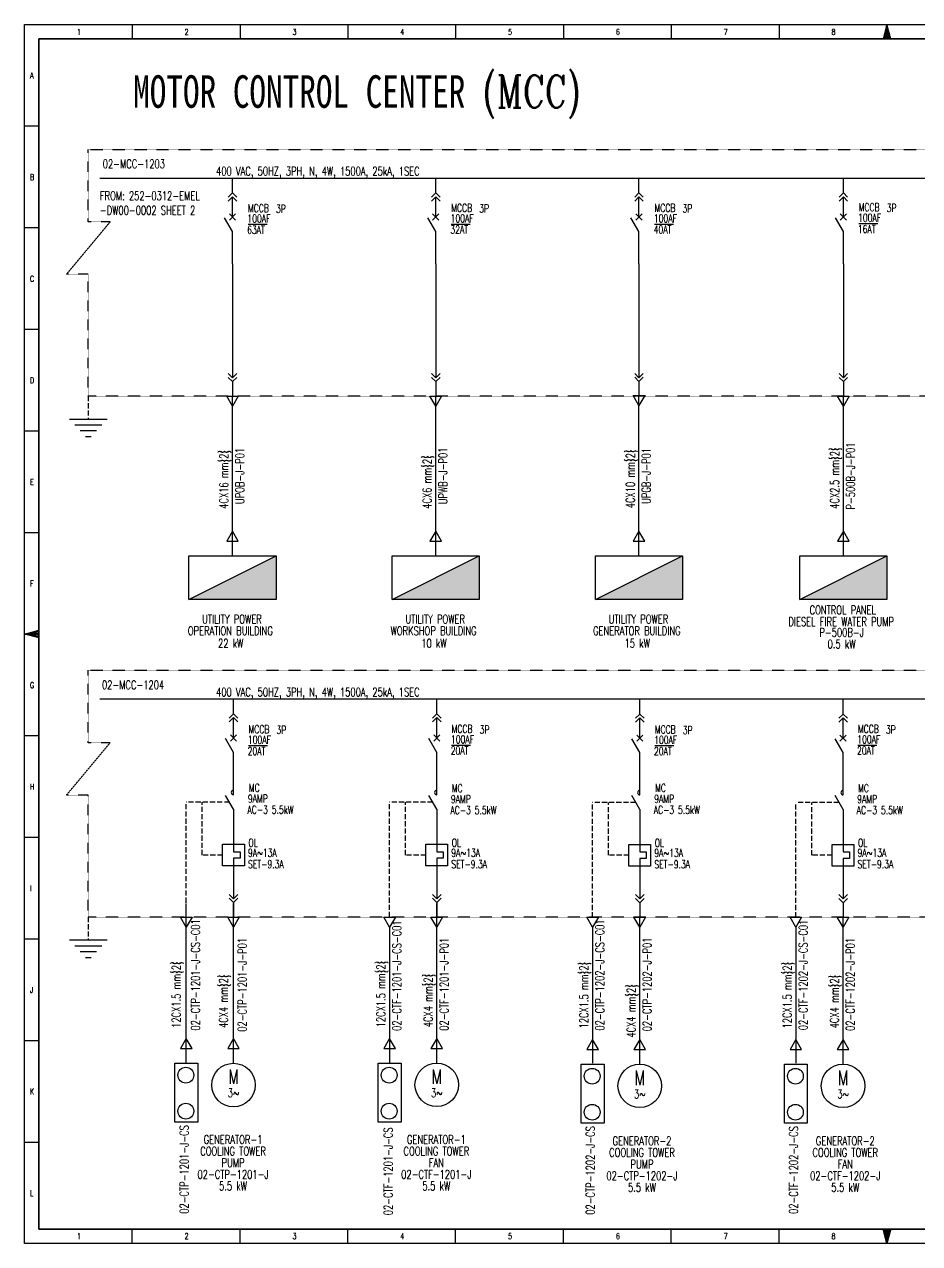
# Model space of a CAD drawing. Header units: millimetres. Extents: x 3292726 to 8935364, y 4222064 to 4817603.
# Drawn here: x 6174016 to 6610189, y 4222064 to 4816337 of the extents above; entities that cross this region are included whole.
import ezdxf
from ezdxf.enums import TextEntityAlignment as Align

# ---------------------------------------------------------------- set-up
doc = ezdxf.new("R2010")
doc.units = ezdxf.units.MM
doc.linetypes.add('DASH', pattern=[0.35, 0.25, -0.1])
doc.linetypes.add('JIS_02_0.7', pattern=[1.35, 0.75, -0.6])
for name, color, linetype in [('ELECTRICAL', 7, 'Continuous'), ('Label', 7, 'Continuous'), ('LGT1', 7, 'Continuous')]:
    doc.layers.add(name, color=color, linetype=linetype)
doc.styles.add('HZTXT', font='simplexs.shx', dxfattribs={"width": 0.7, "bigfont": 'hztxt.shx'})
doc.styles.get("Standard").update_dxf_attribs({"font": 'romanc.SHX', "width": 0.75, "bigfont": 'hztxt.shx'})
doc.styles.add('TEG BORDER', font='txt_qlt.shx', dxfattribs={"width": 0.7, "bigfont": 'hztxt.shx'})

# ---------------------------------------------------------------- blocks, each defined once
blk = doc.blocks.new('TEG BORDER A2')
for p, q in [((37.12, 420), (37.12, 415)), ((74.25, 420), (74.25, 415)), ((111.38, 420), (111.38, 415)), ((148.5, 420), (148.5, 415)), ((185.63, 420), (185.63, 415)), ((222.75, 420), (222.75, 415)), ((259.88, 420), (259.88, 415)), ((297, 420), (297, 415)), ((0, 385), (5, 385)), ((0, 350), (5, 350)), ((0, 315), (5, 315)), ((0, 280), (5, 280)), ((0, 245), (5, 245)), ((5, 210), (0, 210)), ((1.25, 210), (3.75, 210)), ((0, 175), (5, 175)), ((0, 140), (5, 140)), ((0, 105), (5, 105)), ((0, 70), (5, 70)), ((0, 35), (5, 35)), ((37.12, 0), (37.12, 5)), ((74.25, 0), (74.25, 5)), ((111.38, 0), (111.38, 5)), ((148.5, 0), (148.5, 5)), ((185.63, 0), (185.63, 5)), ((222.75, 0), (222.75, 5)), ((259.88, 0), (259.88, 5)), ((297, 0), (297, 5))]:
    blk.add_line(p, q)
at = {"linetype": 'Continuous'}
for p, q in [((489, 415), (5, 415)), ((5, 415), (5, 5)), ((5, 5), (489, 5))]:
    blk.add_line(p, q, dxfattribs=at)
at = {"color": 5, "lineweight": 15}
blk.add_lwpolyline([(0, 420), (594, 420), (594, 0), (0, 0)], close=True, dxfattribs=at)
for points in [[(297, 420), (295.66, 415), (298.34, 415), (297, 420), (296, 415), (296.33, 415), (297, 420), (296.67, 415), (297.33, 415), (297, 420), (297.67, 415), (298, 415), (297, 420)], [(0, 210), (5, 211.34), (5, 208.66), (0, 210), (5, 211), (5, 210.67), (0, 210), (5, 210.33), (5, 209.67), (0, 210), (5, 209.33), (5, 209), (0, 210)], [(297, 0), (295.66, 5), (298.34, 5), (297, 0), (296, 5), (296.33, 5), (297, 0), (296.67, 5), (297.33, 5), (297, 0), (297.67, 5), (298, 5), (297, 0)]]:
    blk.add_lwpolyline(points)
blk.add_lwpolyline([(5, 415), (589, 415), (589, 5), (5, 5)], close=True)
at = {"char_height": 2, "width": 2, "style": 'TEG BORDER'}
for s, insert, attachment_point in [('1', (18.05, 418.41), 1), ('2', (55.17, 418.41), 1), ('3', (92.3, 418.41), 1), ('4', (129.42, 418.41), 1), ('5', (166.55, 418.41), 1), ('6', (203.67, 418.41), 1), ('7', (240.8, 418.41), 1), ('8', (277.92, 418.41), 1), ('A', (1.91, 403.39), 1), ('B', (1.91, 368.39), 1), ('C', (1.91, 333.39), 1), ('D', (1.91, 298.39), 1), ('E', (1.91, 263.39), 1), ('F', (1.91, 228.39), 1), ('G', (1.91, 193.39), 1), ('H', (1.91, 158.39), 1), ('I', (1.91, 123.39), 1), ('J', (1.91, 88.39), 1), ('K', (1.91, 53.39), 1), ('L', (1.91, 18.39), 1), ('1', (18.05, 1.59), 7), ('2', (55.17, 1.59), 7), ('3', (92.3, 1.59), 7), ('4', (129.42, 1.59), 7), ('5', (166.55, 1.59), 7), ('6', (203.67, 1.59), 7), ('7', (240.8, 1.59), 7), ('8', (277.92, 1.59), 7)]:
    blk.add_mtext(s, dxfattribs=dict(at, insert=insert, attachment_point=attachment_point))

msp = doc.modelspace()

# ---------------------------------------------------------------- hatches: boundary and pattern name
at = {"layer": 'ELECTRICAL', "lineweight": -3}
h = msp.add_hatch(color=256, dxfattribs=at)
h.dxf.hatch_style = 1
h.paths.add_polyline_path([(6254176, 4536092), (6296624, 4557316), (6296624, 4536092)])
h = msp.add_hatch(color=256, dxfattribs=at)
h.dxf.hatch_style = 1
h.paths.add_polyline_path([(6353194, 4536092), (6395643, 4557316), (6395643, 4536092)])
h = msp.add_hatch(color=256, dxfattribs=at)
h.dxf.hatch_style = 1
h.paths.add_polyline_path([(6452238, 4536092), (6494686, 4557316), (6494686, 4536092)])
h = msp.add_hatch(color=256, dxfattribs=at)
h.dxf.hatch_style = 1
h.paths.add_polyline_path([(6551806, 4536092), (6594254, 4557316), (6594254, 4536092)])

# ---------------------------------------------------------------- linework, layer by layer
at = {"color": 1, "linetype": 'JIS_02_0.7', "lineweight": -3, "ltscale": 20}
for p, q in [((6194533, 4694564), (6215757, 4720033)), ((6215757, 4720033), (6205145, 4720033)), ((6205145, 4694564), (6194533, 4694564)), ((6194533, 4440672), (6215757, 4466141)), ((6215757, 4466141), (6205145, 4466141)), ((6205145, 4440672), (6194533, 4440672))]:
    msp.add_line(p, q, dxfattribs=at)
at = {"lineweight": -3}
for p, q in [((6282968, 4718892), (6292243, 4718892)), ((6381989, 4719015), (6391264, 4719015)), ((6481033, 4719015), (6490308, 4719015)), ((6580528, 4719308), (6589803, 4719308)), ((6283212, 4464877), (6292487, 4464877)), ((6382177, 4465069), (6391452, 4465069)), ((6481167, 4464791), (6490442, 4464791)), ((6580131, 4465069), (6589406, 4465069))]:
    msp.add_line(p, q, dxfattribs=at)
for p, q in [((6351944, 4376343), (6351944, 4310077)), ((6450856, 4376287), (6450856, 4310022)), ((6549893, 4376287), (6549893, 4310022))]:
    msp.add_line(p, q)
at = {"color": 6}
msp.add_lwpolyline([(6174016, 4816337), (7014488, 4816337), (7014488, 4222064), (6174016, 4222064)], close=True, dxfattribs=at)
at = {"color": 1, "linetype": 'JIS_02_0.7', "lineweight": -3, "ltscale": 20}
for points in [[(6205145, 4720033), (6205145, 4755407), (6841866, 4755407), (6841866, 4695979)], [(6841866, 4670511), (6841866, 4635137), (6205145, 4635137), (6205145, 4694564)], [(6205145, 4466141), (6205145, 4501514), (6841866, 4501514), (6841866, 4442087)], [(6841866, 4416618), (6841866, 4381244), (6205145, 4381244), (6205145, 4440672)]]:
    msp.add_lwpolyline(points, dxfattribs=at)
at = {"color": 3, "lineweight": -3}
for points in [[(6247308, 4310077), (6258490, 4310077), (6258490, 4281308), (6247308, 4281308)], [(6346353, 4310077), (6357536, 4310077), (6357536, 4281308), (6346353, 4281308)], [(6445264, 4309552), (6456447, 4309552), (6456447, 4280783), (6445264, 4280783)], [(6544302, 4309552), (6555484, 4309552), (6555484, 4280783), (6544302, 4280783)]]:
    msp.add_lwpolyline(points, close=True, dxfattribs=at)
for centre, radius in [((6252687, 4304176), 3848), ((6351732, 4304176), 3848), ((6450644, 4303649), 3847), ((6549681, 4303649), 3847), ((6252687, 4286630), 3848), ((6351732, 4286630), 3848), ((6450644, 4286105), 3847), ((6549681, 4286105), 3847)]:
    msp.add_circle(centre, radius, dxfattribs=at)
at = {"layer": 'ELECTRICAL'}
for p, q in [((6821966, 4741257), (6210805, 4741257)), ((6275400, 4734183), (6275400, 4741257)), ((6374418, 4734183), (6374418, 4741257)), ((6473462, 4734183), (6473462, 4741257)), ((6573030, 4734183), (6573030, 4741257)), ((6273298, 4732082), (6275400, 4734183)), ((6273298, 4730242), (6275400, 4732343)), ((6277501, 4732082), (6275400, 4734183)), ((6277501, 4730242), (6275400, 4732343)), ((6275400, 4722439), (6275400, 4732343)), ((6372317, 4732082), (6374418, 4734183)), ((6372317, 4730242), (6374418, 4732343)), ((6376520, 4732082), (6374418, 4734183)), ((6376520, 4730242), (6374418, 4732343)), ((6374418, 4722439), (6374418, 4732343)), ((6471361, 4732082), (6473462, 4734183)), ((6471361, 4730242), (6473462, 4732343)), ((6475563, 4732082), (6473462, 4734183)), ((6475563, 4730242), (6473462, 4732343)), ((6473462, 4722439), (6473462, 4732343)), ((6570929, 4732082), (6573030, 4734183)), ((6570929, 4730242), (6573030, 4732343)), ((6575131, 4732082), (6573030, 4734183)), ((6575131, 4730242), (6573030, 4732343)), ((6573030, 4722439), (6573030, 4732343)), ((6275400, 4715364), (6271508, 4722104)), ((6273899, 4720938), (6276900, 4723939)), ((6276900, 4720938), (6273899, 4723939)), ((6374418, 4715364), (6370527, 4722104)), ((6372918, 4720938), (6375919, 4723939)), ((6375919, 4720938), (6372918, 4723939)), ((6473462, 4715364), (6469571, 4722104)), ((6471961, 4720938), (6474963, 4723939)), ((6474963, 4720938), (6471961, 4723939)), ((6573030, 4715364), (6569139, 4722104)), ((6571529, 4720938), (6574531, 4723939)), ((6574531, 4720938), (6571529, 4723939)), ((6275400, 4699561), (6275400, 4715364)), ((6374418, 4699561), (6374418, 4715364)), ((6473462, 4699561), (6473462, 4715364)), ((6573030, 4699561), (6573030, 4715364)), ((6275400, 4699561), (6275400, 4644051)), ((6374418, 4699561), (6374418, 4644051)), ((6473462, 4699561), (6473462, 4644051)), ((6573030, 4699561), (6573030, 4644051)), ((6273298, 4646142), (6275399, 4644041)), ((6273298, 4644303), (6275399, 4642201)), ((6277500, 4646142), (6275399, 4644041)), ((6277500, 4644303), (6275399, 4642201)), ((6275399, 4642201), (6275399, 4635127)), ((6372316, 4646142), (6374418, 4644041)), ((6372316, 4644303), (6374418, 4642201)), ((6376519, 4646142), (6374418, 4644041)), ((6376519, 4644303), (6374418, 4642201)), ((6374418, 4642201), (6374418, 4635127)), ((6471361, 4646152), (6473462, 4644051)), ((6471361, 4644313), (6473462, 4642212)), ((6475563, 4646152), (6473462, 4644051)), ((6475563, 4644313), (6473462, 4642212)), ((6473462, 4642212), (6473462, 4635137)), ((6570928, 4646142), (6573029, 4644041)), ((6570928, 4644303), (6573029, 4642201)), ((6575130, 4646142), (6573029, 4644041)), ((6575130, 4644303), (6573029, 4642201)), ((6573029, 4642201), (6573029, 4635127)), ((6275400, 4557316), (6275400, 4635137)), ((6374418, 4557316), (6374418, 4635137)), ((6473462, 4557316), (6473462, 4635137)), ((6573030, 4557316), (6573030, 4635137)), ((6836206, 4487365), (6210805, 4487365)), ((6275892, 4480290), (6275892, 4487365)), ((6374937, 4480290), (6374937, 4487365)), ((6473846, 4480204), (6473846, 4487278)), ((6572884, 4480204), (6572884, 4487278)), ((6273791, 4478189), (6275892, 4480290)), ((6273791, 4476349), (6275892, 4478451)), ((6277993, 4478189), (6275892, 4480290)), ((6277993, 4476349), (6275892, 4478451)), ((6275892, 4468546), (6275892, 4478451)), ((6372836, 4478189), (6374937, 4480290)), ((6372836, 4476349), (6374937, 4478451)), ((6377038, 4478189), (6374937, 4480290)), ((6377038, 4476349), (6374937, 4478451)), ((6374937, 4468546), (6374937, 4478451)), ((6471746, 4478103), (6473846, 4480204)), ((6471746, 4476264), (6473846, 4478364)), ((6475947, 4478103), (6473846, 4480204)), ((6475947, 4476264), (6473846, 4478364)), ((6473846, 4468461), (6473846, 4478364)), ((6570783, 4478103), (6572884, 4480204)), ((6570783, 4476264), (6572884, 4478364)), ((6574985, 4478103), (6572884, 4480204)), ((6574985, 4476264), (6572884, 4478364)), ((6572884, 4468461), (6572884, 4478364)), ((6274391, 4467045), (6277392, 4470047)), ((6277392, 4467045), (6274391, 4470047)), ((6373436, 4467045), (6376438, 4470047)), ((6376438, 4467045), (6373436, 4470047)), ((6472346, 4466960), (6475347, 4469961)), ((6475347, 4466960), (6472346, 4469961)), ((6571383, 4466960), (6574385, 4469961)), ((6574385, 4466960), (6571383, 4469961)), ((6275892, 4461471), (6272001, 4468211)), ((6374937, 4461471), (6371046, 4468211)), ((6473846, 4461387), (6469956, 4468126)), ((6572884, 4461387), (6568993, 4468126)), ((6275892, 4440884), (6275892, 4461471)), ((6374937, 4440884), (6374937, 4461471)), ((6473846, 4440801), (6473846, 4461387)), ((6572884, 4440801), (6572884, 4461387)), ((6275892, 4433809), (6272001, 4440549)), ((6374937, 4433809), (6371046, 4440549)), ((6473846, 4433727), (6469956, 4440466)), ((6572884, 4433727), (6568993, 4440466)), ((6275892, 4433809), (6275892, 4416759)), ((6374937, 4433809), (6374937, 4416759)), ((6473846, 4433727), (6473846, 4416678)), ((6572884, 4433727), (6572884, 4416678)), ((6275892, 4416759), (6275892, 4413045)), ((6374937, 4416759), (6374937, 4413045)), ((6473846, 4416678), (6473846, 4412964)), ((6572884, 4416678), (6572884, 4412964)), ((6275892, 4413045), (6279075, 4413045)), ((6279075, 4409861), (6275892, 4409861)), ((6275892, 4409861), (6275892, 4406147)), ((6279075, 4413045), (6279075, 4409861)), ((6374937, 4413045), (6378121, 4413045)), ((6378121, 4409861), (6374937, 4409861)), ((6374937, 4409861), (6374937, 4406147)), ((6378121, 4413045), (6378121, 4409861)), ((6473846, 4412964), (6477030, 4412964)), ((6477030, 4409781), (6473846, 4409781)), ((6473846, 4409781), (6473846, 4406067)), ((6477030, 4412964), (6477030, 4409781)), ((6572884, 4412964), (6576067, 4412964)), ((6576067, 4409781), (6572884, 4409781)), ((6572884, 4409781), (6572884, 4406067)), ((6576067, 4412964), (6576067, 4409781)), ((6275892, 4406147), (6275892, 4390159)), ((6374937, 4406147), (6374937, 4390159)), ((6473846, 4406067), (6473846, 4390080)), ((6572884, 4406067), (6572884, 4390080)), ((6273791, 4392260), (6275892, 4390159)), ((6277993, 4392260), (6275892, 4390159)), ((6372836, 4392260), (6374937, 4390159)), ((6377038, 4392260), (6374937, 4390159)), ((6471746, 4392180), (6473846, 4390080)), ((6475947, 4392180), (6473846, 4390080)), ((6570783, 4392180), (6572884, 4390080)), ((6574985, 4392180), (6572884, 4390080)), ((6252899, 4310077), (6252899, 4387899)), ((6273791, 4390420), (6275892, 4388319)), ((6277993, 4390420), (6275892, 4388319)), ((6275892, 4388319), (6275892, 4381244)), ((6275892, 4310077), (6275892, 4387899)), ((6372836, 4390420), (6374937, 4388319)), ((6377038, 4390420), (6374937, 4388319)), ((6374937, 4388319), (6374937, 4381244)), ((6374937, 4310077), (6374937, 4387899)), ((6471746, 4390341), (6473846, 4388240)), ((6475947, 4390341), (6473846, 4388240)), ((6473846, 4388240), (6473846, 4381166)), ((6570783, 4390341), (6572884, 4388240)), ((6574985, 4390341), (6572884, 4388240)), ((6572884, 4388240), (6572884, 4381166)), ((6473846, 4309550), (6473846, 4381166)), ((6572884, 4309550), (6572884, 4381166))]:
    msp.add_line(p, q, dxfattribs=at)
at = {"layer": 'ELECTRICAL', "linetype": 'DASH', "ltscale": 10000}
for p, q in [((6205145, 4635137), (6205145, 4623818)), ((6273946, 4437179), (6252899, 4437179)), ((6252899, 4381244), (6252899, 4437179)), ((6260681, 4411453), (6260681, 4437179)), ((6372992, 4437179), (6351944, 4437179)), ((6351944, 4381244), (6351944, 4437179)), ((6359727, 4411453), (6359727, 4437179)), ((6471901, 4437096), (6450856, 4437096)), ((6450856, 4381166), (6450856, 4437096)), ((6458637, 4411373), (6458637, 4437096)), ((6570939, 4437096), (6549893, 4437096)), ((6549893, 4381166), (6549893, 4437096)), ((6557675, 4411373), (6557675, 4437096)), ((6270586, 4411453), (6260681, 4411453)), ((6369631, 4411453), (6359727, 4411453)), ((6468541, 4411373), (6458637, 4411373)), ((6567578, 4411373), (6557675, 4411373)), ((6205145, 4381244), (6205145, 4369925))]:
    msp.add_line(p, q, dxfattribs=at)
at = {"layer": 'ELECTRICAL', "lineweight": -3}
for p, q in [((6214342, 4623818), (6195948, 4623818)), ((6211748, 4620988), (6198542, 4620988)), ((6209154, 4618158), (6201136, 4618158)), ((6206560, 4615328), (6203730, 4615328)), ((6254176, 4536092), (6296624, 4557316)), ((6353194, 4536092), (6395643, 4557316)), ((6452238, 4536092), (6494686, 4557316)), ((6551806, 4536092), (6594254, 4557316)), ((6214342, 4369925), (6195948, 4369925)), ((6211748, 4367095), (6198542, 4367095)), ((6209154, 4364265), (6201136, 4364265)), ((6206560, 4361435), (6203730, 4361435))]:
    msp.add_line(p, q, dxfattribs=at)
at = {"layer": 'ELECTRICAL'}
for points in [[(6470632, 4635421), (6476292, 4635421), (6473462, 4630519), (6470632, 4635421)], [(6272570, 4635137), (6278229, 4635137), (6275400, 4630236), (6272570, 4635137)], [(6371589, 4635137), (6377248, 4635137), (6374418, 4630236), (6371589, 4635137)], [(6570200, 4635137), (6575860, 4635137), (6573030, 4630236), (6570200, 4635137)], [(6272570, 4564390), (6278229, 4564390), (6275400, 4569292), (6272570, 4564390)], [(6371589, 4564390), (6377248, 4564390), (6374418, 4569292), (6371589, 4564390)], [(6470632, 4564390), (6476292, 4564390), (6473462, 4569292), (6470632, 4564390)], [(6570200, 4564390), (6575860, 4564390), (6573030, 4569292), (6570200, 4564390)], [(6250069, 4381244), (6255729, 4381244), (6252899, 4376343), (6250069, 4381244)], [(6273062, 4381244), (6278722, 4381244), (6275892, 4376343), (6273062, 4381244)], [(6349115, 4381244), (6354774, 4381244), (6351944, 4376343), (6349115, 4381244)], [(6372107, 4381244), (6377767, 4381244), (6374937, 4376343), (6372107, 4381244)], [(6448026, 4381188), (6453685, 4381188), (6450856, 4376287), (6448026, 4381188)], [(6471017, 4381188), (6476676, 4381188), (6473846, 4376287), (6471017, 4381188)], [(6547064, 4381188), (6552723, 4381188), (6549893, 4376287), (6547064, 4381188)], [(6570054, 4381188), (6575714, 4381188), (6572884, 4376287), (6570054, 4381188)], [(6250069, 4317152), (6255729, 4317152), (6252899, 4322053), (6250069, 4317152)], [(6273062, 4317152), (6278722, 4317152), (6275892, 4322053), (6273062, 4317152)], [(6349115, 4317152), (6354774, 4317152), (6351944, 4322053), (6349115, 4317152)], [(6372107, 4317152), (6377767, 4317152), (6374937, 4322053), (6372107, 4317152)], [(6448026, 4316624), (6453685, 4316624), (6450856, 4321525), (6448026, 4316624)], [(6471017, 4316624), (6476676, 4316624), (6473846, 4321525), (6471017, 4316624)], [(6547064, 4316624), (6552723, 4316624), (6549893, 4321525), (6547064, 4316624)], [(6570054, 4316624), (6575714, 4316624), (6572884, 4321525), (6570054, 4316624)]]:
    msp.add_lwpolyline(points, dxfattribs=at)
at = {"layer": 'ELECTRICAL', "lineweight": -3}
for points in [[(6254176, 4557316), (6296624, 4557316), (6296624, 4536092), (6254176, 4536092)], [(6353194, 4557316), (6395643, 4557316), (6395643, 4536092), (6353194, 4536092)], [(6452238, 4557316), (6494686, 4557316), (6494686, 4536092), (6452238, 4536092)], [(6551806, 4557316), (6594254, 4557316), (6594254, 4536092), (6551806, 4536092)]]:
    msp.add_lwpolyline(points, close=True, dxfattribs=at)
at = {"layer": 'ELECTRICAL'}
for points in [[(6270586, 4416759), (6281198, 4416759), (6281198, 4406147), (6270586, 4406147)], [(6369631, 4416759), (6380243, 4416759), (6380243, 4406147), (6369631, 4406147)], [(6468541, 4416678), (6479152, 4416678), (6479152, 4406067), (6468541, 4406067)], [(6567578, 4416678), (6578190, 4416678), (6578190, 4406067), (6567578, 4406067)]]:
    msp.add_lwpolyline(points, close=True, dxfattribs=at)
at = {"layer": 'ELECTRICAL', "lineweight": -3}
for centre, radius in [((6275892, 4299350), 10612), ((6374937, 4299465), 10612), ((6473846, 4298939), 10611), ((6572884, 4298939), 10611)]:
    msp.add_circle(centre, radius, dxfattribs=at)
at = {"layer": 'ELECTRICAL'}
for centre in [(6275892, 4441945), (6374937, 4441945), (6473846, 4441862), (6572884, 4441862)]:
    msp.add_arc(centre, 1061, 90, 270, dxfattribs=at)

# ---------------------------------------------------------------- block references
at = {"xscale": 1414.935625758968, "yscale": 1414.935625758968, "zscale": 1414.935625758968}
msp.add_blockref('TEG BORDER A2', (6174016, 4222064), dxfattribs=at)

# ---------------------------------------------------------------- texts
at = {"lineweight": 5, "insert": (6227016, 4791531), "char_height": 15859.1, "attachment_point": 1}
msp.add_mtext_dynamic_manual_height_columns('{\\fSimSun|b0|i0|c134|p2;MOTOR CONTROL CENTER} (MCC)', width=241265.76, gutter_width=149419, heights=[25809], dxfattribs=at)
at = {"layer": 'ELECTRICAL', "style": 'HZTXT', "width": 0.7}
for s, height, p in [('02-MCC-1203', 4244.47, (6212197, 4748333)), ('400 VAC, 50HZ, 3PH, N, 4W, 1500A, 25kA, 1SEC', 4244.81, (6267402, 4744795)), ('FROM: 252-0312-EMEL', 4244.81, (6210805, 4732768)), ('-DW00-0002 SHEET 2', 4244.81, (6210805, 4725693)), ('02-MCC-1204', 4244.47, (6211809, 4494369)), ('400 VAC, 50HZ, 3PH, N, 4W, 1500A, 25kA, 1SEC', 4244.81, (6267402, 4490902))]:
    msp.add_text(s, height=height, dxfattribs=at).set_placement(p, align=Align.MIDDLE_LEFT)
at = {"layer": 'ELECTRICAL', "lineweight": -3, "style": 'HZTXT', "width": 0.7}
for s, height, p in [('4CX16 mm{2}', 4244.47, (6273305, 4580223)), ('4CX6 mm{2}', 4244.5, (6372324, 4580223)), ('4CX10 mm{2}', 4244.47, (6471368, 4580506)), ('4CX2.5 mm{2}', 4244.47, (6570936, 4580223)), ('12CX1.5 mm{2}', 4244.47, (6250130, 4327187)), ('12CX1.5 mm{2}', 4244.47, (6349850, 4327463)), ('12CX1.5 mm{2}', 4244.47, (6448759, 4326935)), ('12CX1.5 mm{2}', 4244.47, (6547797, 4326935)), ('4CX4 mm{2}', 4244.5, (6273123, 4327156)), ('4CX4 mm{2}', 4244.5, (6372843, 4327517)), ('4CX4 mm{2}', 4244.5, (6570790, 4326988)), ('4CX4 mm{2}', 4244.5, (6471752, 4322444))]:
    msp.add_text(s, height=height, rotation=90, dxfattribs=at).set_placement(p)
for s, height, p in [('UPOB-J-P01', 4244.8, (6278937, 4596226)), ('UPWB-J-P01', 4244.8, (6377956, 4596226)), ('UPGB-J-P01', 4244.8, (6476999, 4596226)), ('P-500B-J-P01', 4244.81, (6576567, 4596226)), ('02-CTP-1201-J-CS-C01', 4244.81, (6257337, 4353022)), ('02-CTF-1201-J-CS-C01', 4244.81, (6355482, 4352686)), ('02-CTP-1202-J-CS-C01', 4244.47, (6454393, 4353002)), ('02-CTF-1202-J-CS-C01', 4244.47, (6553430, 4353002)), ('02-CTP-1201-J-P01', 4244.81, (6280166, 4348194)), ('02-CTF-1201-J-P01', 4244.81, (6378475, 4348490)), ('02-CTP-1202-J-P01', 4244.47, (6477384, 4348385)), ('02-CTF-1202-J-P01', 4244.47, (6576421, 4348385))]:
    msp.add_text(s, height=height, rotation=90, dxfattribs=at).set_placement(p, align=Align.MIDDLE_CENTER)
for s, height, p in [('UTILITY POWER', 4244.81, (6275142, 4526476)), ('UTILITY POWER', 4244.81, (6374161, 4526476)), ('UTILITY POWER', 4244.81, (6473204, 4526476)), ('CONTROL PANEL', 4244.81, (6572772, 4530911)), ('OPERATION BUILDING', 4244.81, (6274357, 4520769)), ('WORKSHOP BUILDING', 4244.81, (6373376, 4520769)), ('GENERATOR BUILDING', 4244.81, (6472420, 4520769)), ('DIESEL FIRE WATER PUMP', 4244.81, (6571988, 4525204)), ('22 kW', 4244.8, (6274553, 4514663)), ('10 kW', 4244.8, (6373572, 4514663)), ('15 kW', 4244.8, (6472616, 4514663)), ('P-500B-J', 4244.8, (6572184, 4519960)), ('0.5 kW', 4244.8, (6572184, 4514300)), ('M', 7075, (6275892, 4303427)), ('M', 7075, (6374937, 4303427)), ('M', 7074, (6473846, 4302900)), ('M', 7074, (6572884, 4302900)), ('3~', 4244.8, (6275892, 4295503)), ('3~', 4244.8, (6374937, 4295503)), ('3~', 4244.5, (6473846, 4294977)), ('3~', 4244.5, (6572884, 4294977)), ('GENERATOR-1', 4244.81, (6275683, 4272791)), ('GENERATOR-1', 4244.81, (6374728, 4272791)), ('GENERATOR-2', 4244.47, (6474929, 4272114)), ('GENERATOR-2', 4244.47, (6573967, 4272114)), ('COOLING TOWER', 4244.81, (6275683, 4267131)), ('COOLING TOWER', 4244.81, (6374728, 4267131)), ('COOLING TOWER', 4244.47, (6474929, 4266455)), ('COOLING TOWER', 4244.47, (6573967, 4266455)), ('PUMP', 4244.8, (6275683, 4261472)), ('FAN', 4244.8, (6374728, 4261472)), ('PUMP', 4244.5, (6474929, 4260796)), ('FAN', 4244.5, (6573967, 4260796)), ('02-CTP-1201-J', 4244.81, (6275683, 4255812)), ('02-CTF-1201-J', 4244.81, (6374728, 4255812)), ('02-CTP-1202-J', 4244.47, (6474929, 4255136)), ('02-CTF-1202-J', 4244.47, (6573967, 4255136)), ('5.5 kW', 4244.8, (6275683, 4250152)), ('5.5 kW', 4244.8, (6374728, 4250152)), ('5.5 kW', 4244.5, (6474929, 4249477)), ('5.5 kW', 4244.5, (6573967, 4249477))]:
    msp.add_text(s, height=height, dxfattribs=at).set_placement(p, align=Align.MIDDLE_CENTER)
for s, height, p in [('02-CTP-1201-J-CS', 4244.81, (6251814, 4279790)), ('02-CTP-1202-J-CS', 4244.47, (6449740, 4279295)), ('02-CTF-1202-J-CS', 4244.47, (6548777, 4279295)), ('02-CTF-1201-J-CS', 4244.81, (6351261, 4278685))]:
    msp.add_text(s, height=height, rotation=90, dxfattribs=at).set_placement(p, align=Align.MIDDLE_RIGHT)
at = {"layer": 'Label', "color": 7, "lineweight": -3, "style": 'HZTXT', "width": 0.7}
for p in [(6282650, 4719719), (6381671, 4719843), (6480715, 4719843), (6580210, 4720135), (6282894, 4465704), (6381859, 4465897), (6480849, 4465619), (6579813, 4465897)]:
    msp.add_text('100AF', height=3900, dxfattribs=at).set_placement(p)
at = {"layer": 'LGT1', "color": 7, "lineweight": -3, "style": 'HZTXT', "width": 0.7}
for s, p in [('MCCB', (6282963, 4724826)), ('3P', (6296594, 4724489)), ('MCCB', (6381984, 4724949)), ('3P', (6395615, 4724613)), ('MCCB', (6481028, 4724949)), ('3P', (6494659, 4724613)), ('MCCB', (6580523, 4725242)), ('3P', (6594155, 4724905)), ('16AT', (6580104, 4714653)), ('63AT', (6282544, 4714237)), ('32AT', (6381565, 4714360)), ('40AT', (6480608, 4714360)), ('MCCB', (6382172, 4471003)), ('MCCB', (6580127, 4471003)), ('MCCB', (6283207, 4470811)), ('3P', (6296838, 4470474)), ('3P', (6395803, 4470666)), ('MCCB', (6481162, 4470725)), ('3P', (6494793, 4470389)), ('3P', (6593758, 4470666)), ('20AT', (6282787, 4460222)), ('20AT', (6381752, 4460414)), ('20AT', (6480742, 4460137)), ('20AT', (6579707, 4460414)), ('MC', (6283379, 4442303)), ('MC', (6382270, 4442103)), ('MC', (6481334, 4442218)), ('MC', (6580225, 4442103)), ('9AMP', (6282917, 4436991)), ('9AMP', (6381808, 4436790)), ('9AMP', (6480872, 4436906)), ('9AMP', (6579762, 4436790)), ('AC-3 5.5kW', (6282708, 4431614)), ('AC-3 5.5kW', (6381599, 4431414)), ('AC-3 5.5kW', (6480663, 4431529)), ('AC-3 5.5kW', (6579554, 4431414)), ('OL', (6283173, 4415511)), ('OL', (6382213, 4415499)), ('OL', (6481128, 4415426)), ('OL', (6580168, 4415499)), ('9A~13A', (6282964, 4410622)), ('9A~13A', (6382004, 4410610)), ('9A~13A', (6480919, 4410537)), ('9A~13A', (6579959, 4410610)), ('SET-9.3A', (6282964, 4405076)), ('SET-9.3A', (6382004, 4405064)), ('SET-9.3A', (6480919, 4404991)), ('SET-9.3A', (6579959, 4405064))]:
    msp.add_text(s, height=3900, dxfattribs=at).set_placement(p)

doc.saveas('drawing.dxf')
